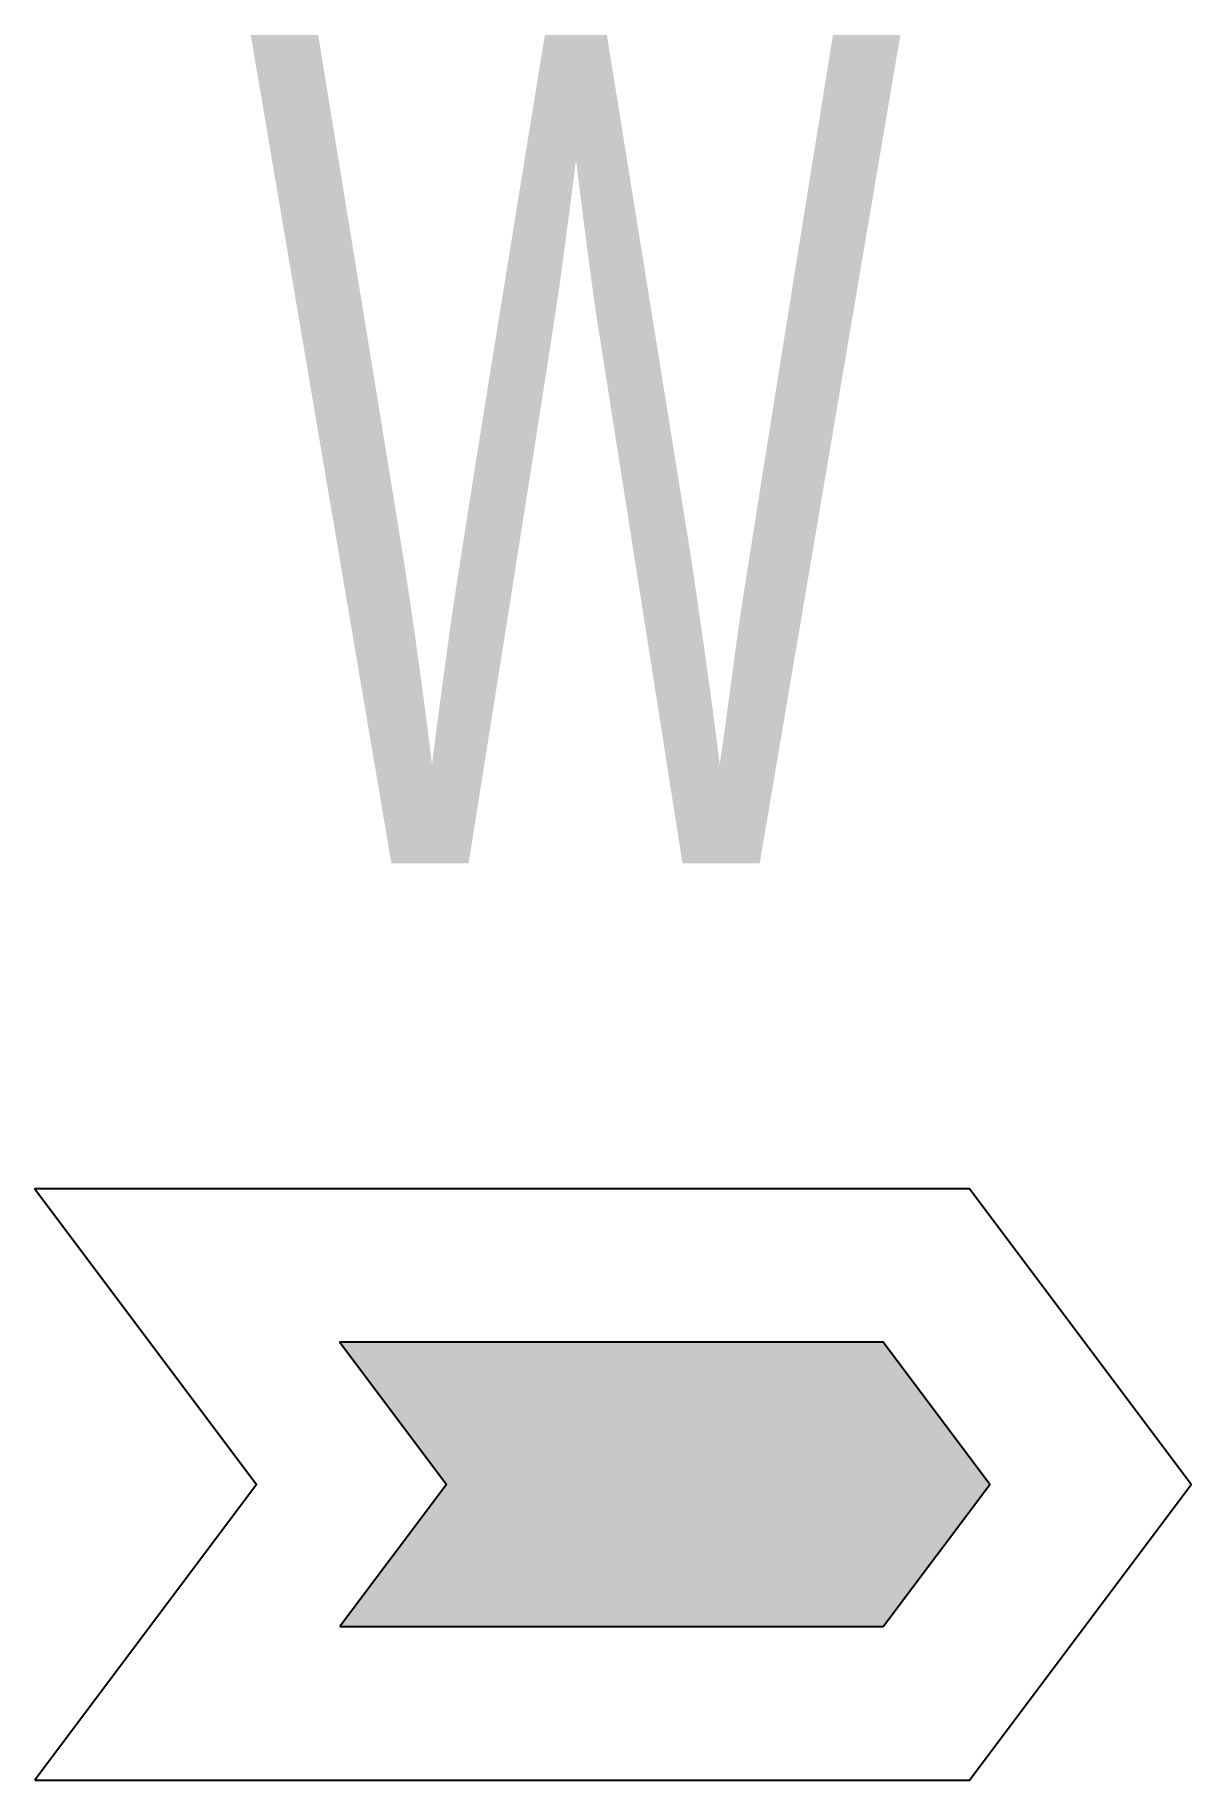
# Model space of a CAD drawing. Extents: x -1.3 to 1.49, y -0.71 to 3.5.
import ezdxf
from ezdxf.enums import TextEntityAlignment as Align

# ---------------------------------------------------------------- set-up
doc = ezdxf.new("R2010")
doc.units = 0
doc.header["$LTSCALE"] = 0.01
doc.header["$MEASUREMENT"] = 0
doc.layers.get('0').update_dxf_attribs({"lineweight": 20})
doc.styles.add('COA_Existing', font='arial.ttf', dxfattribs={"height": 2})

msp = doc.modelspace()

# ---------------------------------------------------------------- hatches: boundary and pattern name
at = {"linetype": 'ByBlock', "lineweight": -2}
h = msp.add_hatch(color=0, dxfattribs=at)
h.dxf.hatch_style = 1
h.paths.add_polyline_path([(-0.5682, -0.3433), (0.7437, -0.3433), (1.0012, 0), (0.7437, 0.3433), (-0.5682, 0.3433), (-0.3108, 0)])

# ---------------------------------------------------------------- linework, layer by layer
at = {"color": 0, "linetype": 'ByBlock', "lineweight": -2, "flags": 128}
for points in [[(-1.3049, -0.714), (0.952, -0.714), (1.4875, 0), (0.952, 0.714), (-1.3049, 0.714), (-0.7694, 0)], [(-0.5682, -0.3433), (0.7437, -0.3433), (1.0012, 0), (0.7437, 0.3433), (-0.5682, 0.3433), (-0.3108, 0)]]:
    msp.add_lwpolyline(points, close=True, dxfattribs=at)

# ---------------------------------------------------------------- texts
at = {"color": 0, "linetype": 'ByBlock', "lineweight": -2, "style": 'COA_Existing', "width": 0.6}
msp.add_text('W', height=2, dxfattribs=at).set_placement((0, 1.5), align=Align.CENTER)

doc.saveas('drawing.dxf')
